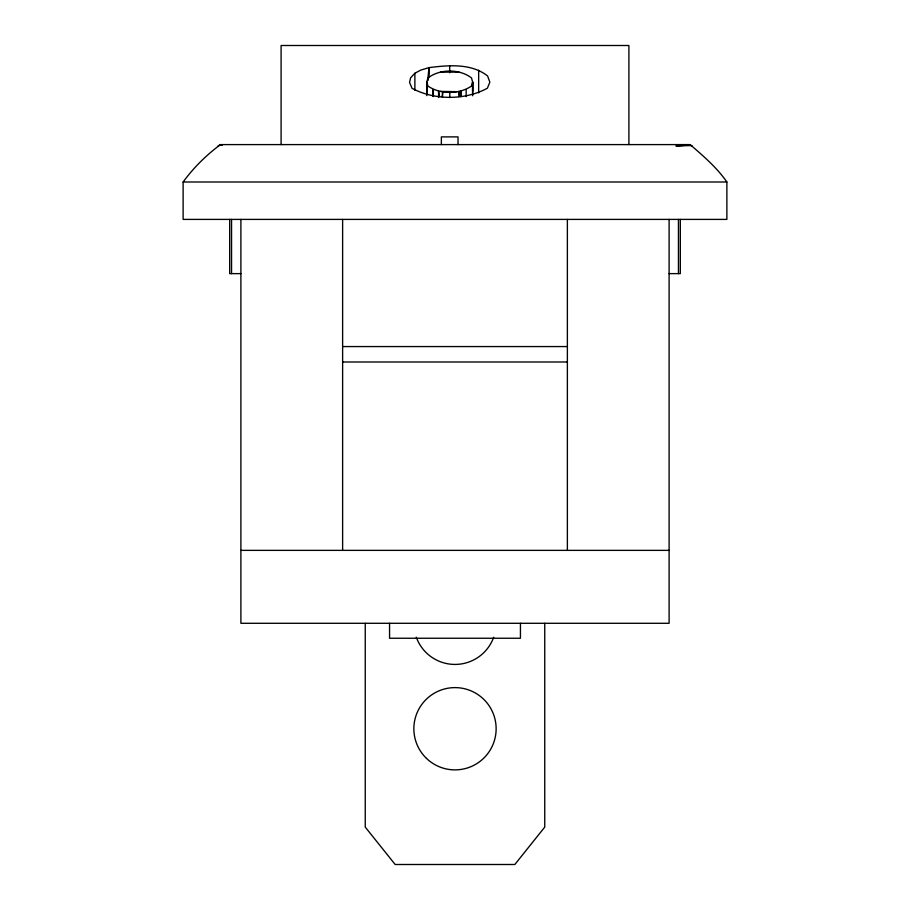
<?xml version="1.0" encoding="UTF-8"?>
<svg xmlns="http://www.w3.org/2000/svg" width="910" height="910" viewBox="0 0 910 910"><rect width="100%" height="100%" fill="white"/><g stroke="black" fill="none" stroke-linecap="round" stroke-linejoin="round"><path stroke-width="1.36" d="M472.62 94.629L472.631 82.037L471.505 77.964C459.664 68.705 439.746 68.785 427.905 78.021L426.756 82.139L426.779 95.618M472.608 91.296L472.631 82.037L471.46 86.063C459.197 94.503 440.281 94.481 427.984 86.109L426.756 82.139L426.779 94.56M433.126 96.415L433.376 89.646L432.898 95.812M460.778 96.642L460.983 91.068L460.608 96.278M442.453 97.165L442.67 91.66L442.26 96.756M428.428 77.27L428.826 67.658C448.209 65.167 471.278 63.074 487.601 75.985L489.853 82.162L487.407 88.19C465.147 100.418 434.332 100.35 412.014 88.304L409.546 82.344L410.637 77.782L414.88 73.255L420.636 70.161L428.826 67.658L428.826 77.543M458.811 96.585L459.038 91.421L459.766 96.437M428.826 67.658L428.098 80.467M690.258 144.906L675.903 145.998L691.202 145.52C703.999 156.565 717.216 168.043 726.874 182L726.874 219.401L183.126 219.401L183.126 182C193.409 167.861 206.445 154.962 220.504 144.599L689.496 144.599L691.873 145.998L689.496 144.599M218.798 145.509L218.127 145.998L220.516 144.599M440.44 72.14L459.106 72.129M183.126 182L726.874 182M240.9 273.626L229.684 273.626L229.684 219.401M669.1 273.626L680.316 273.626L680.316 219.401M342.626 346.562L567.374 346.562M342.626 361.987L567.374 361.987M240.9 550.368L669.1 550.368M440.531 91.409L456.911 91.671M219.742 144.906L222.347 145.111M439.519 96.369L438.575 91.057L438.597 97.484M426.756 82.139L426.779 90.738M678.451 219.401L678.451 273.626M669.1 219.401L669.1 623.293L240.9 623.293L240.9 219.401M628.901 144.599L628.901 45.5L281.099 45.5L281.099 144.599M567.374 219.401L567.374 550.368M544.749 623.293L544.749 827.099L514.832 864.5L395.167 864.5L365.251 827.099L365.251 623.293M520.44 623.293L520.44 638.251L389.56 638.251L389.56 623.293M478.66 70.206L478.66 92.865M472.631 82.037L472.631 95.766M466.147 89.658L466.147 96.574M458.026 144.599L458.026 136.887L441.361 136.887L441.361 144.599M449.699 65.77L449.699 72.823M449.802 92.035L449.802 97.575M433.376 89.646L433.376 96.551M414.88 73.255L414.88 90.283M342.626 219.401L342.626 550.368M231.549 219.401L231.549 273.626M493.709 637.205A41.132 41.132 0 0 1 416.291 637.205M426.506 758.417A41.132 41.132 0 0 0 494.938 738.59A41.132 41.132 0 0 0 443.557 689.234A41.132 41.132 0 0 0 426.506 758.417"/></g></svg>
